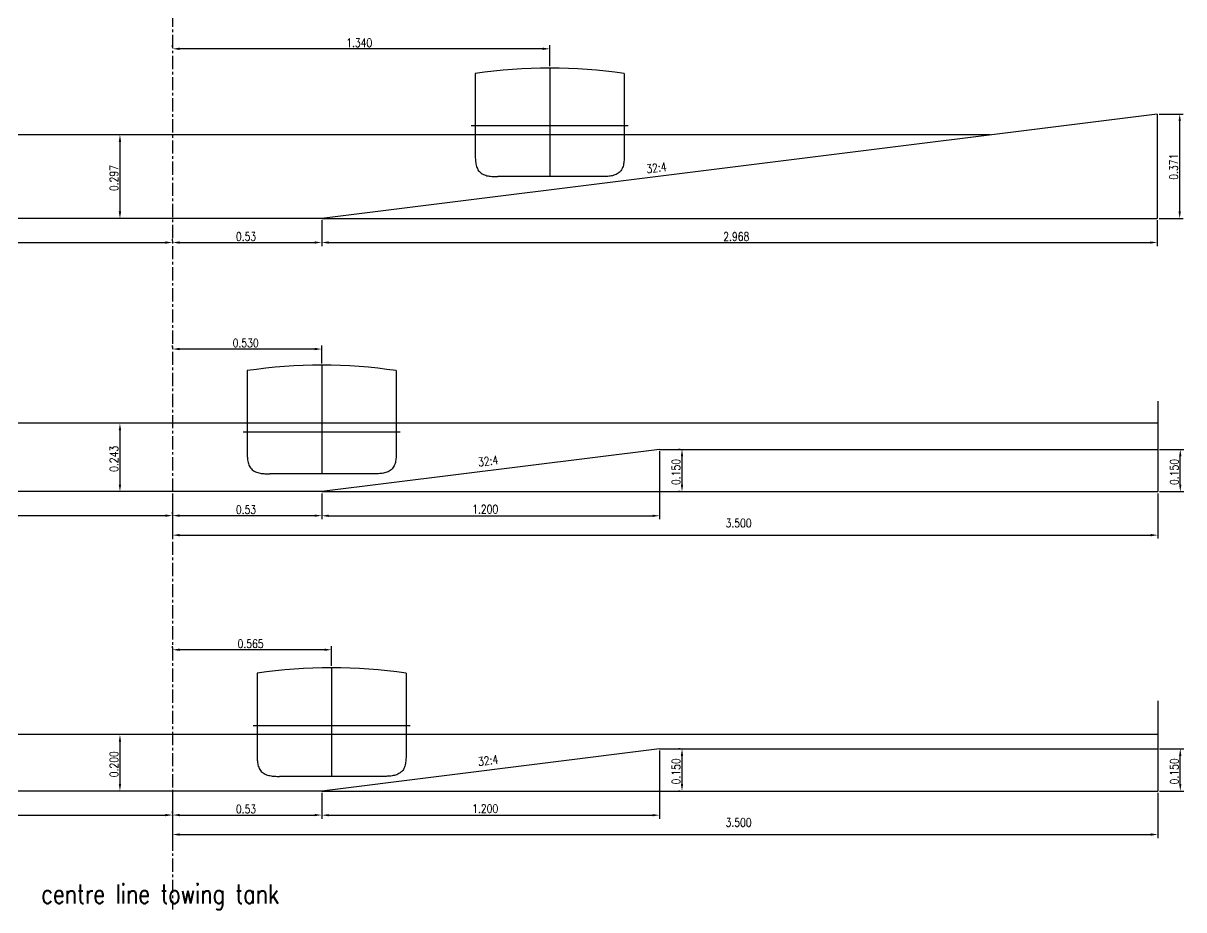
# Model space of a CAD drawing. Extents: x -4825 to 2405, y -6885 to 4012.
# Drawn here: x -1856 to 2267, y -6885 to -3737 of the extents above; entities that cross this region are included whole.
import ezdxf

# ---------------------------------------------------------------- set-up
doc = ezdxf.new("R2010")
doc.units = 0
doc.header["$LTSCALE"] = 37.5
doc.header["$PDMODE"] = 1
doc.linetypes.add('CENTER', pattern=[2, 1.25, -0.25, 0.25, -0.25])
doc.layers.get('DEFPOINTS').update_dxf_attribs({"linetype": 'CONTINUOUS'})
for name, color, linetype in [('25AS', 6, 'CENTER'), ('35VL', 8, 'CONTINUOUS'), ('50VL', 9, 'CONTINUOUS'), ('BASE', 7, 'CONTINUOUS'), ('FREE_SURFACE', 5, 'CONTINUOUS'), ('MAAT', 6, 'CONTINUOUS'), ('SLEEPTANK', 1, 'CONTINUOUS'), ('STATIONS', 7, 'CONTINUOUS'), ('TEXT35', 8, 'CONTINUOUS')]:
    doc.layers.add(name, color=color, linetype=linetype)
doc.styles.add('ROMANS', font='romans', dxfattribs={"width": 0.8})
doc.dimstyles.get("Standard").update_dxf_attribs({"dimtxt": 3, "dimasz": 2.5, "dimexe": 1.25, "dimexo": 0.625, "dimtad": 1, "dimcen": 2.5, "dimclrd": 6, "dimclre": 6, "dimclrt": 8, "dimazin": 3, "dimtfac": 0.833333, "dimtmove": 0, "dimatfit": 3})

# ---------------------------------------------------------------- blocks, each defined once
blk = doc.blocks.new('*U98')
at = {"layer": 'MAAT', "color": 8, "style": 'ROMANS', "width": 0.8}
blk.add_text('3.500', height=30, dxfattribs=at).set_placement((639.4, -5526.5))
blk = doc.blocks.new('*D25')
at = {"layer": 'DEFPOINTS', "color": 0}
for p in [(-1325.1, -5400.5), (2174.9, -5399.9), (2174.9, -5554.3)]:
    blk.add_point(p, dxfattribs=at)
at = {"layer": 'MAAT', "color": 6}
for p, q in [((-1325.1, -5406.7), (-1325.1, -5566.8)), ((2174.9, -5406.1), (2174.9, -5566.8)), ((-1300.1, -5554.3), (2149.9, -5554.3))]:
    blk.add_line(p, q, dxfattribs=at)
for points in [[(-1300.1, -5550.1), (-1300.1, -5558.5), (-1325.1, -5554.3)], [(2149.9, -5550.1), (2149.9, -5558.5), (2174.9, -5554.3)]]:
    blk.add_solid(points, dxfattribs=at)
at = {"layer": 'MAAT'}
blk.add_blockref('*U98', (0, 0), dxfattribs=at)
blk = doc.blocks.new('*U97')
at = {"layer": 'MAAT', "color": 8, "style": 'ROMANS', "width": 0.8}
blk.add_text('1.200', height=30, dxfattribs=at).set_placement((-260.7, -5477.3))
blk = doc.blocks.new('*D26')
at = {"layer": 'DEFPOINTS', "color": 0}
for p in [(404.9, -5249.9), (-795.1, -5399.9), (404.9, -5485.6)]:
    blk.add_point(p, dxfattribs=at)
at = {"layer": 'MAAT', "color": 6}
for p, q in [((404.9, -5256.1), (404.9, -5498.1)), ((-795.1, -5406.1), (-795.1, -5498.1)), ((-770.1, -5485.6), (379.9, -5485.6))]:
    blk.add_line(p, q, dxfattribs=at)
for points in [[(-770.1, -5481.5), (-770.1, -5489.8), (-795.1, -5485.6)], [(379.9, -5481.5), (379.9, -5489.8), (404.9, -5485.6)]]:
    blk.add_solid(points, dxfattribs=at)
at = {"layer": 'MAAT'}
blk.add_blockref('*U97', (0, 0), dxfattribs=at)
blk = doc.blocks.new('*U84')
at = {"layer": 'MAAT', "color": 8, "style": 'ROMANS', "width": 0.8}
blk.add_text('0.150', height=30, rotation=90, dxfattribs=at).set_placement((2248.4, -5376.3))
blk = doc.blocks.new('*D27')
at = {"layer": 'DEFPOINTS', "color": 0}
for p in [(2174.9, -5249.9), (2254.7, -5249.9), (2174.9, -5399.9)]:
    blk.add_point(p, dxfattribs=at)
at = {"layer": 'MAAT', "color": 6}
for p, q in [((2181.1, -5249.9), (2267.2, -5249.9)), ((2254.7, -5374.9), (2254.7, -5274.9)), ((2181.1, -5399.9), (2267.2, -5399.9))]:
    blk.add_line(p, q, dxfattribs=at)
for points in [[(2250.5, -5274.9), (2258.8, -5274.9), (2254.7, -5249.9)], [(2250.5, -5374.9), (2258.8, -5374.9), (2254.7, -5399.9)]]:
    blk.add_solid(points, dxfattribs=at)
at = {"layer": 'MAAT'}
blk.add_blockref('*U84', (0, 0), dxfattribs=at)
blk = doc.blocks.new('*U100')
at = {"layer": 'MAAT', "color": 8, "style": 'ROMANS', "width": 0.8}
blk.add_text('0.150', height=30, rotation=90, dxfattribs=at).set_placement((478.4, -5376.3))
blk = doc.blocks.new('*D28')
at = {"layer": 'DEFPOINTS', "color": 0}
for p in [(484.7, -5249.9), (484.7, -5249.9), (484.7, -5399.9)]:
    blk.add_point(p, dxfattribs=at)
at = {"layer": 'MAAT', "color": 6}
for p, q in [((478.4, -5249.9), (472.2, -5249.9)), ((484.7, -5374.9), (484.7, -5274.9)), ((478.4, -5399.9), (472.2, -5399.9))]:
    blk.add_line(p, q, dxfattribs=at)
for points in [[(480.5, -5274.9), (488.8, -5274.9), (484.7, -5249.9)], [(480.5, -5374.9), (488.8, -5374.9), (484.7, -5399.9)]]:
    blk.add_solid(points, dxfattribs=at)
at = {"layer": 'MAAT'}
blk.add_blockref('*U100', (0, 0), dxfattribs=at)
blk = doc.blocks.new('*U128')
at = {"layer": 'MAAT', "color": 8, "style": 'ROMANS', "width": 0.8}
blk.add_text('0.53', height=30, dxfattribs=at).set_placement((-1100.1, -5478.9))
blk = doc.blocks.new('*D31')
at = {"layer": 'DEFPOINTS', "color": 0}
for p in [(-795.1, -5399.9), (-1325.1, -5485.1), (-795.1, -5485.1)]:
    blk.add_point(p, dxfattribs=at)
at = {"layer": 'MAAT', "color": 6}
for p, q in [((-795.1, -5406.1), (-795.1, -5497.6)), ((-1325.1, -5478.9), (-1325.1, -5472.6)), ((-1300.1, -5485.1), (-820.1, -5485.1))]:
    blk.add_line(p, q, dxfattribs=at)
for points in [[(-1300.1, -5481), (-1300.1, -5489.3), (-1325.1, -5485.1)], [(-820.1, -5481), (-820.1, -5489.3), (-795.1, -5485.1)]]:
    blk.add_solid(points, dxfattribs=at)
at = {"layer": 'MAAT'}
blk.add_blockref('*U128', (0, 0), dxfattribs=at)
blk = doc.blocks.new('*U99')
at = {"layer": 'MAAT', "color": 8, "style": 'ROMANS', "width": 0.8}
blk.add_text('3.50', height=30, dxfattribs=at).set_placement((-3115.1, -5478.9))
blk = doc.blocks.new('*D32')
at = {"layer": 'DEFPOINTS', "color": 0}
for p in [(-4825.1, -5399.9), (-1325.1, -5485.1), (-1325.1, -5485.1)]:
    blk.add_point(p, dxfattribs=at)
at = {"layer": 'MAAT', "color": 6}
for p, q in [((-4825.1, -5406.1), (-4825.1, -5497.6)), ((-1325.1, -5478.9), (-1325.1, -5472.6)), ((-4800.1, -5485.1), (-1350.1, -5485.1))]:
    blk.add_line(p, q, dxfattribs=at)
for points in [[(-4800.1, -5481), (-4800.1, -5489.3), (-4825.1, -5485.1)], [(-1350.1, -5481), (-1350.1, -5489.3), (-1325.1, -5485.1)]]:
    blk.add_solid(points, dxfattribs=at)
at = {"layer": 'MAAT'}
blk.add_blockref('*U99', (0, 0), dxfattribs=at)
blk = doc.blocks.new('*U95')
at = {"layer": 'MAAT', "color": 8, "style": 'ROMANS', "width": 0.8}
blk.add_text('2.968', height=30, dxfattribs=at).set_placement((631.2, -4509.1))
blk = doc.blocks.new('*D33')
at = {"layer": 'DEFPOINTS', "color": 0}
for p in [(-795.1, -4430.1), (2172.9, -4430.1), (2172.9, -4515.3)]:
    blk.add_point(p, dxfattribs=at)
at = {"layer": 'MAAT', "color": 6}
for p, q in [((-795.1, -4436.3), (-795.1, -4527.8)), ((2172.9, -4436.3), (2172.9, -4527.8)), ((-770.1, -4515.3), (2147.9, -4515.3))]:
    blk.add_line(p, q, dxfattribs=at)
for points in [[(-770.1, -4511.2), (-770.1, -4519.5), (-795.1, -4515.3)], [(2147.9, -4511.2), (2147.9, -4519.5), (2172.9, -4515.3)]]:
    blk.add_solid(points, dxfattribs=at)
at = {"layer": 'MAAT'}
blk.add_blockref('*U95', (0, 0), dxfattribs=at)
blk = doc.blocks.new('*U83')
at = {"layer": 'MAAT', "color": 8, "style": 'ROMANS', "width": 0.8}
blk.add_text('0.371', height=30, rotation=90, dxfattribs=at).set_placement((2246.4, -4292.6))
blk = doc.blocks.new('*D34')
at = {"layer": 'DEFPOINTS', "color": 0}
for p in [(2172.9, -4059.1), (2252.7, -4059.1), (2172.9, -4430.1)]:
    blk.add_point(p, dxfattribs=at)
at = {"layer": 'MAAT', "color": 6}
for p, q in [((2179.1, -4059.1), (2265.2, -4059.1)), ((2252.7, -4405.1), (2252.7, -4084.1)), ((2179.1, -4430.1), (2265.2, -4430.1))]:
    blk.add_line(p, q, dxfattribs=at)
for points in [[(2248.5, -4084.1), (2256.8, -4084.1), (2252.7, -4059.1)], [(2248.5, -4405.1), (2256.8, -4405.1), (2252.7, -4430.1)]]:
    blk.add_solid(points, dxfattribs=at)
at = {"layer": 'MAAT'}
blk.add_blockref('*U83', (0, 0), dxfattribs=at)
blk = doc.blocks.new('*U127')
at = {"layer": 'MAAT', "color": 8, "style": 'ROMANS', "width": 0.8}
blk.add_text('3.500', height=30, dxfattribs=at).set_placement((639.4, -6589.6))
blk = doc.blocks.new('*D35')
at = {"layer": 'DEFPOINTS', "color": 0}
for p in [(2174.9, -6463), (-1325.1, -6548.2), (2174.9, -6617.4)]:
    blk.add_point(p, dxfattribs=at)
at = {"layer": 'MAAT', "color": 6}
for p, q in [((2174.9, -6469.2), (2174.9, -6629.9)), ((-1325.1, -6554.5), (-1325.1, -6629.9)), ((-1300.1, -6617.4), (2149.9, -6617.4))]:
    blk.add_line(p, q, dxfattribs=at)
for points in [[(-1300.1, -6613.2), (-1300.1, -6621.6), (-1325.1, -6617.4)], [(2149.9, -6613.2), (2149.9, -6621.6), (2174.9, -6617.4)]]:
    blk.add_solid(points, dxfattribs=at)
at = {"layer": 'MAAT'}
blk.add_blockref('*U127', (0, 0), dxfattribs=at)
blk = doc.blocks.new('*U103')
at = {"layer": 'MAAT', "color": 8, "style": 'ROMANS', "width": 0.8}
blk.add_text('1.200', height=30, dxfattribs=at).set_placement((-260.7, -6540.4))
blk = doc.blocks.new('*D36')
at = {"layer": 'DEFPOINTS', "color": 0}
for p in [(404.9, -6313), (-795.1, -6463), (404.9, -6548.7)]:
    blk.add_point(p, dxfattribs=at)
at = {"layer": 'MAAT', "color": 6}
for p, q in [((404.9, -6319.2), (404.9, -6561.2)), ((-795.1, -6469.2), (-795.1, -6561.2)), ((-770.1, -6548.7), (379.9, -6548.7))]:
    blk.add_line(p, q, dxfattribs=at)
for points in [[(-770.1, -6544.6), (-770.1, -6552.9), (-795.1, -6548.7)], [(379.9, -6544.6), (379.9, -6552.9), (404.9, -6548.7)]]:
    blk.add_solid(points, dxfattribs=at)
at = {"layer": 'MAAT'}
blk.add_blockref('*U103', (0, 0), dxfattribs=at)
blk = doc.blocks.new('*U82')
at = {"layer": 'MAAT', "color": 8, "style": 'ROMANS', "width": 0.8}
blk.add_text('0.150', height=30, rotation=90, dxfattribs=at).set_placement((2248.4, -6439.4))
blk = doc.blocks.new('*D37')
at = {"layer": 'DEFPOINTS', "color": 0}
for p in [(2174.9, -6313), (2254.7, -6313), (2174.9, -6463)]:
    blk.add_point(p, dxfattribs=at)
at = {"layer": 'MAAT', "color": 6}
for p, q in [((2181.1, -6313), (2267.2, -6313)), ((2254.7, -6438), (2254.7, -6338)), ((2181.1, -6463), (2267.2, -6463))]:
    blk.add_line(p, q, dxfattribs=at)
for points in [[(2250.5, -6338), (2258.8, -6338), (2254.7, -6313)], [(2250.5, -6438), (2258.8, -6438), (2254.7, -6463)]]:
    blk.add_solid(points, dxfattribs=at)
at = {"layer": 'MAAT'}
blk.add_blockref('*U82', (0, 0), dxfattribs=at)
blk = doc.blocks.new('*U101')
at = {"layer": 'MAAT', "color": 8, "style": 'ROMANS', "width": 0.8}
blk.add_text('0.150', height=30, rotation=90, dxfattribs=at).set_placement((478.4, -6439.4))
blk = doc.blocks.new('*D38')
at = {"layer": 'DEFPOINTS', "color": 0}
for p in [(484.7, -6313), (484.7, -6313), (484.7, -6463)]:
    blk.add_point(p, dxfattribs=at)
at = {"layer": 'MAAT', "color": 6}
for p, q in [((478.4, -6313), (472.2, -6313)), ((484.7, -6438), (484.7, -6338)), ((478.4, -6463), (472.2, -6463))]:
    blk.add_line(p, q, dxfattribs=at)
for points in [[(480.5, -6338), (488.8, -6338), (484.7, -6313)], [(480.5, -6438), (488.8, -6438), (484.7, -6463)]]:
    blk.add_solid(points, dxfattribs=at)
at = {"layer": 'MAAT'}
blk.add_blockref('*U101', (0, 0), dxfattribs=at)
blk = doc.blocks.new('*U129')
at = {"layer": 'MAAT', "color": 8, "style": 'ROMANS', "width": 0.8}
blk.add_text('0.53', height=30, dxfattribs=at).set_placement((-1100.1, -4509.1))
blk = doc.blocks.new('*D39')
at = {"layer": 'DEFPOINTS', "color": 0}
for p in [(-795.1, -4430.1), (-1325.1, -4515.3), (-795.1, -4515.3)]:
    blk.add_point(p, dxfattribs=at)
at = {"layer": 'MAAT', "color": 6}
for p, q in [((-795.1, -4436.3), (-795.1, -4527.8)), ((-1325.1, -4509.1), (-1325.1, -4502.8)), ((-1300.1, -4515.3), (-820.1, -4515.3))]:
    blk.add_line(p, q, dxfattribs=at)
for points in [[(-1300.1, -4511.2), (-1300.1, -4519.5), (-1325.1, -4515.3)], [(-820.1, -4511.2), (-820.1, -4519.5), (-795.1, -4515.3)]]:
    blk.add_solid(points, dxfattribs=at)
at = {"layer": 'MAAT'}
blk.add_blockref('*U129', (0, 0), dxfattribs=at)
blk = doc.blocks.new('*U96')
at = {"layer": 'MAAT', "color": 8, "style": 'ROMANS', "width": 0.8}
blk.add_text('3.50', height=30, dxfattribs=at).set_placement((-3115.1, -4509.1))
blk = doc.blocks.new('*D40')
at = {"layer": 'DEFPOINTS', "color": 0}
for p in [(-4825.1, -4430.1), (-1325.1, -4515.3), (-1325.1, -4515.3)]:
    blk.add_point(p, dxfattribs=at)
at = {"layer": 'MAAT', "color": 6}
for p, q in [((-4825.1, -4436.3), (-4825.1, -4527.8)), ((-4800.1, -4515.3), (-1350.1, -4515.3)), ((-1325.1, -4509.1), (-1325.1, -4502.8))]:
    blk.add_line(p, q, dxfattribs=at)
for points in [[(-4800.1, -4511.2), (-4800.1, -4519.5), (-4825.1, -4515.3)], [(-1350.1, -4511.2), (-1350.1, -4519.5), (-1325.1, -4515.3)]]:
    blk.add_solid(points, dxfattribs=at)
at = {"layer": 'MAAT'}
blk.add_blockref('*U96', (0, 0), dxfattribs=at)
blk = doc.blocks.new('*U102')
at = {"layer": 'MAAT', "color": 8, "style": 'ROMANS', "width": 0.8}
blk.add_text('0.53', height=30, dxfattribs=at).set_placement((-1100.1, -6542))
blk = doc.blocks.new('*D41')
at = {"layer": 'DEFPOINTS', "color": 0}
for p in [(-1325.1, -6463), (-795.1, -6463), (-795.1, -6548.2)]:
    blk.add_point(p, dxfattribs=at)
at = {"layer": 'MAAT', "color": 6}
for p, q in [((-1325.1, -6469.2), (-1325.1, -6560.7)), ((-795.1, -6469.2), (-795.1, -6560.7)), ((-1300.1, -6548.2), (-820.1, -6548.2))]:
    blk.add_line(p, q, dxfattribs=at)
for points in [[(-1300.1, -6544.1), (-1300.1, -6552.4), (-1325.1, -6548.2)], [(-820.1, -6544.1), (-820.1, -6552.4), (-795.1, -6548.2)]]:
    blk.add_solid(points, dxfattribs=at)
at = {"layer": 'MAAT'}
blk.add_blockref('*U102', (0, 0), dxfattribs=at)
blk = doc.blocks.new('*U104')
at = {"layer": 'MAAT', "color": 8, "style": 'ROMANS', "width": 0.8}
blk.add_text('3.50', height=30, dxfattribs=at).set_placement((-3115.1, -6542))
blk = doc.blocks.new('*D42')
at = {"layer": 'DEFPOINTS', "color": 0}
for p in [(-4825.1, -6463), (-1325.1, -6548.2), (-1325.1, -6548.2)]:
    blk.add_point(p, dxfattribs=at)
at = {"layer": 'MAAT', "color": 6}
for p, q in [((-4825.1, -6469.2), (-4825.1, -6560.7)), ((-4800.1, -6548.2), (-1350.1, -6548.2)), ((-1325.1, -6542), (-1325.1, -6535.7))]:
    blk.add_line(p, q, dxfattribs=at)
for points in [[(-4800.1, -6544.1), (-4800.1, -6552.4), (-4825.1, -6548.2)], [(-1350.1, -6544.1), (-1350.1, -6552.4), (-1325.1, -6548.2)]]:
    blk.add_solid(points, dxfattribs=at)
at = {"layer": 'MAAT'}
blk.add_blockref('*U104', (0, 0), dxfattribs=at)
blk = doc.blocks.new('*U130')
at = {"layer": 'MAAT', "color": 8, "style": 'ROMANS', "width": 0.8}
blk.add_text('1.340', height=30, dxfattribs=at).set_placement((-708.3, -3821.3))
blk = doc.blocks.new('*D54')
at = {"layer": 'DEFPOINTS', "color": 0}
for p in [(-1325.1, -3827.6), (-1325.1, -3827.6), (14.9, -3895.7)]:
    blk.add_point(p, dxfattribs=at)
at = {"layer": 'MAAT', "color": 6}
for p, q in [((-1325.1, -3821.3), (-1325.1, -3815.1)), ((-10.1, -3827.6), (-1300.1, -3827.6)), ((14.9, -3889.5), (14.9, -3815.1))]:
    blk.add_line(p, q, dxfattribs=at)
for points in [[(-1300.1, -3823.4), (-1300.1, -3831.7), (-1325.1, -3827.6)], [(-10.1, -3823.4), (-10.1, -3831.7), (14.9, -3827.6)]]:
    blk.add_solid(points, dxfattribs=at)
at = {"layer": 'MAAT'}
blk.add_blockref('*U130', (0, 0), dxfattribs=at)
blk = doc.blocks.new('*U131')
at = {"layer": 'MAAT', "color": 8, "style": 'ROMANS', "width": 0.8}
blk.add_text('0.530', height=30, dxfattribs=at).set_placement((-1111.6, -4887.3))
blk = doc.blocks.new('*D55')
at = {"layer": 'DEFPOINTS', "color": 0}
for p in [(-1325.1, -4893.6), (-1325.1, -4893.6), (-795.1, -4951.1)]:
    blk.add_point(p, dxfattribs=at)
at = {"layer": 'MAAT', "color": 6}
for p, q in [((-1325.1, -4887.3), (-1325.1, -4881.1)), ((-820.1, -4893.6), (-1300.1, -4893.6)), ((-795.1, -4944.8), (-795.1, -4881.1))]:
    blk.add_line(p, q, dxfattribs=at)
for points in [[(-1300.1, -4889.4), (-1300.1, -4897.7), (-1325.1, -4893.6)], [(-820.1, -4889.4), (-820.1, -4897.7), (-795.1, -4893.6)]]:
    blk.add_solid(points, dxfattribs=at)
at = {"layer": 'MAAT'}
blk.add_blockref('*U131', (0, 0), dxfattribs=at)
blk = doc.blocks.new('*U132')
at = {"layer": 'MAAT', "color": 8, "style": 'ROMANS', "width": 0.8}
blk.add_text('0.565', height=30, dxfattribs=at).set_placement((-1094.1, -5955))
blk = doc.blocks.new('*D56')
at = {"layer": 'DEFPOINTS', "color": 0}
for p in [(-1325.1, -5961.3), (-1325.1, -5961.3), (-760.1, -6025.2)]:
    blk.add_point(p, dxfattribs=at)
at = {"layer": 'MAAT', "color": 6}
for p, q in [((-1325.1, -5955), (-1325.1, -5948.8)), ((-785.1, -5961.3), (-1300.1, -5961.3)), ((-760.1, -6018.9), (-760.1, -5948.8))]:
    blk.add_line(p, q, dxfattribs=at)
for points in [[(-1300.1, -5957.1), (-1300.1, -5965.4), (-1325.1, -5961.3)], [(-785.1, -5957.1), (-785.1, -5965.4), (-760.1, -5961.3)]]:
    blk.add_solid(points, dxfattribs=at)
at = {"layer": 'MAAT'}
blk.add_blockref('*U132', (0, 0), dxfattribs=at)
blk = doc.blocks.new('*U105')
at = {"layer": 'MAAT', "color": 8, "style": 'ROMANS', "width": 0.8}
blk.add_text('0.297', height=30, rotation=90, dxfattribs=at).set_placement((-1518.2, -4333))
blk = doc.blocks.new('*D71')
at = {"layer": 'DEFPOINTS', "color": 0}
for p in [(-1511.9, -4133), (-1511.9, -4430.1), (-1511.9, -4430.1)]:
    blk.add_point(p, dxfattribs=at)
at = {"layer": 'MAAT', "color": 6}
for p, q in [((-1518.2, -4133), (-1524.4, -4133)), ((-1511.9, -4158), (-1511.9, -4405.1)), ((-1518.2, -4430.1), (-1524.4, -4430.1))]:
    blk.add_line(p, q, dxfattribs=at)
for points in [[(-1516.1, -4158), (-1507.7, -4158), (-1511.9, -4133)], [(-1516.1, -4405.1), (-1507.7, -4405.1), (-1511.9, -4430.1)]]:
    blk.add_solid(points, dxfattribs=at)
at = {"layer": 'MAAT'}
blk.add_blockref('*U105', (0, 0), dxfattribs=at)
blk = doc.blocks.new('*U106')
at = {"layer": 'MAAT', "color": 8, "style": 'ROMANS', "width": 0.8}
blk.add_text('0.243', height=30, rotation=90, dxfattribs=at).set_placement((-1518.2, -5329.8))
blk = doc.blocks.new('*D72')
at = {"layer": 'DEFPOINTS', "color": 0}
for p in [(-1511.9, -5156.9), (-1511.9, -5399.9), (-1511.9, -5399.9)]:
    blk.add_point(p, dxfattribs=at)
at = {"layer": 'MAAT', "color": 6}
for p, q in [((-1518.2, -5156.9), (-1524.4, -5156.9)), ((-1511.9, -5181.9), (-1511.9, -5374.9)), ((-1518.2, -5399.9), (-1524.4, -5399.9))]:
    blk.add_line(p, q, dxfattribs=at)
for points in [[(-1516.1, -5181.9), (-1507.7, -5181.9), (-1511.9, -5156.9)], [(-1516.1, -5374.9), (-1507.7, -5374.9), (-1511.9, -5399.9)]]:
    blk.add_solid(points, dxfattribs=at)
at = {"layer": 'MAAT'}
blk.add_blockref('*U106', (0, 0), dxfattribs=at)
blk = doc.blocks.new('*U107')
at = {"layer": 'MAAT', "color": 8, "style": 'ROMANS', "width": 0.8}
blk.add_text('0.200', height=30, rotation=90, dxfattribs=at).set_placement((-1518.2, -6414.1))
blk = doc.blocks.new('*D73')
at = {"layer": 'DEFPOINTS', "color": 0}
for p in [(-1511.9, -6262.5), (-1511.9, -6463), (-1511.9, -6463)]:
    blk.add_point(p, dxfattribs=at)
at = {"layer": 'MAAT', "color": 6}
for p, q in [((-1518.2, -6262.5), (-1524.4, -6262.5)), ((-1511.9, -6287.5), (-1511.9, -6438)), ((-1518.2, -6463), (-1524.4, -6463))]:
    blk.add_line(p, q, dxfattribs=at)
for points in [[(-1516.1, -6287.5), (-1507.7, -6287.5), (-1511.9, -6262.5)], [(-1516.1, -6438), (-1507.7, -6438), (-1511.9, -6463)]]:
    blk.add_solid(points, dxfattribs=at)
at = {"layer": 'MAAT'}
blk.add_blockref('*U107', (0, 0), dxfattribs=at)
blk = doc.blocks.new('*U134')
at = {"layer": 'SLEEPTANK', "style": 'ROMANS', "width": 0.8}
blk.add_text('centre line towing tank', height=67.5, dxfattribs=at).set_placement((-1791.5, -6862))

msp = doc.modelspace()

# ---------------------------------------------------------------- linework, layer by layer
at = {"layer": '25AS'}
msp.add_line((-1325.1253, 3947.0604), (-1325.1253, -6883.9027), dxfattribs=at)
at = {"layer": '35VL'}
for p, q in [((-1325.1253, -4430.0614), (-4825.1253, -4430.0614)), ((-795.1253, -4430.0614), (-1325.1253, -4430.0614)), ((-1325.1253, -5399.8668), (-4825.1253, -5399.8668)), ((-795.1253, -5399.8668), (-1325.1253, -5399.8668)), ((-1325.1253, -6462.9641), (-4825.1253, -6462.9641)), ((-795.1253, -6462.9641), (-1325.1253, -6462.9641))]:
    msp.add_line(p, q, dxfattribs=at)
at = {"layer": '50VL'}
for p, q in [((2172.8747, -4059.0614), (-795.1253, -4430.0614)), ((2172.8747, -4059.0614), (2172.8747, -4430.0614)), ((-795.1253, -4430.0614), (2172.8747, -4430.0614)), ((2174.8747, -5079.1607), (2174.8747, -5399.8668)), ((404.8747, -5249.8668), (-795.1253, -5399.8668)), ((404.8747, -5249.8668), (2174.8747, -5249.8668)), ((-795.1253, -5399.8668), (2174.8747, -5399.8668)), ((2174.8747, -6142.2579), (2174.8747, -6462.9641)), ((404.8747, -6312.9641), (-795.1253, -6462.9641)), ((404.8747, -6312.9641), (2174.8747, -6312.9641)), ((-795.1253, -6462.9641), (2174.8747, -6462.9641))]:
    msp.add_line(p, q, dxfattribs=at)
at = {"layer": 'BASE', "color": 211}
for p, q in [((293.4867, -4101.5314), (-263.7373, -4101.5314)), ((293.4867, -4133.0314), (-263.7373, -4133.0314)), ((-516.5133, -5156.8668), (-1073.7373, -5156.8668)), ((-516.5133, -5188.3668), (-1073.7373, -5188.3668)), ((-481.5133, -6230.9691), (-1038.7373, -6230.9691)), ((-481.5133, -6262.4691), (-1038.7373, -6262.4691))]:
    msp.add_line(p, q, dxfattribs=at)
at = {"layer": 'FREE_SURFACE'}
for p, q in [((1581.1147, -4133.0314), (-4825.1253, -4133.0314)), ((2174.8747, -5156.8668), (-4825.1253, -5156.8668)), ((2174.8747, -6262.4691), (-4825.1253, -6262.4691))]:
    msp.add_line(p, q, dxfattribs=at)
at = {"layer": 'STATIONS'}
for p, q in [((14.8747, -3895.727), (14.8747, -4281.5314)), ((199.6527, -4281.5124), (-169.9033, -4281.5124)), ((-795.1253, -4951.0624), (-795.1253, -5336.8668)), ((-610.3473, -5336.8478), (-979.9033, -5336.8478)), ((-760.1253, -6025.1647), (-760.1253, -6410.9691)), ((-575.3473, -6410.9501), (-944.9033, -6410.9501))]:
    msp.add_line(p, q, dxfattribs=at)
at = {"layer": 'STATIONS', "color": 135}
for points in [[(-249.8033, -3914.8124), (-249.8033, -3917.4124), (-249.8033, -3920.5124), (-249.8033, -3924.0124), (-249.8033, -3927.8124), (-249.8033, -3932.0124), (-249.8033, -3936.3124), (-249.8033, -3940.6124), (-249.8033, -3945.0124), (-249.8033, -3949.3124), (-249.8033, -3953.7124), (-249.8033, -3958.0124), (-249.8033, -3962.4124), (-249.8033, -3966.8124), (-249.8033, -3971.1124), (-249.8033, -3975.5124), (-249.8033, -3979.8124), (-249.8033, -3984.1124), (-249.8033, -3988.5124), (-249.8033, -3992.9124), (-249.8033, -3997.2124), (-249.8033, -4001.6124), (-249.8033, -4005.9124), (-249.8033, -4010.3124), (-249.8033, -4014.6124), (-249.8033, -4019.0124), (-249.8033, -4023.3124), (-249.8033, -4027.7124), (-249.8033, -4032.0124), (-249.8033, -4036.4124), (-249.8033, -4040.7124), (-249.8033, -4045.1124), (-249.8033, -4049.4124), (-249.8033, -4053.8124), (-249.8033, -4058.1124), (-249.8033, -4062.5124), (-249.8033, -4066.8124), (-249.8033, -4071.2124), (-249.8033, -4075.5124), (-249.8033, -4079.9124), (-249.8033, -4084.2124), (-249.8033, -4088.6124), (-249.8033, -4093.0124), (-249.8033, -4097.3124), (-249.8033, -4101.7124), (-249.8033, -4106.0124), (-249.8033, -4110.4124), (-249.8033, -4114.7124), (-249.8033, -4119.0124), (-249.8033, -4123.4124), (-249.8033, -4127.8124), (-249.8033, -4132.1124), (-249.8033, -4136.5124), (-249.8033, -4140.8124), (-249.8033, -4145.2124), (-249.8033, -4149.5124), (-249.8033, -4153.9124), (-249.8033, -4158.2124), (-249.8033, -4162.6124), (-249.8033, -4166.9124), (-249.8033, -4171.3124), (-249.8033, -4175.6124), (-249.8033, -4180.0124), (-249.8033, -4184.3124), (-249.8033, -4188.7124), (-249.8033, -4193.0124), (-249.8033, -4197.4124), (-249.8033, -4201.7124), (-249.8033, -4206.1124), (-249.7033, -4210.4124), (-249.6033, -4214.8124), (-249.4033, -4219.2124), (-249.2033, -4223.5124), (-248.8033, -4227.8124), (-248.2033, -4232.1124), (-247.5033, -4236.4124), (-246.6033, -4240.7124), (-245.5033, -4244.9124), (-244.0033, -4249.0124), (-242.3033, -4253.0124), (-240.2033, -4256.8124), (-237.7033, -4260.4124), (-234.9033, -4263.7124), (-231.7033, -4266.7124), (-228.3033, -4269.4124), (-224.6033, -4271.7124), (-220.8033, -4273.7124), (-216.8033, -4275.4124), (-212.6033, -4276.8124), (-208.4033, -4278.0124), (-204.2033, -4278.9124), (-199.9033, -4279.6124), (-195.6033, -4280.2124), (-191.3033, -4280.7124), (-187.0033, -4281.0124), (-182.8033, -4281.2124), (-178.9033, -4281.3124), (-175.5033, -4281.4124), (-172.4033, -4281.5124), (-169.9033, -4281.5124)], [(279.5527, -3914.8124), (279.5527, -3917.4124), (279.5527, -3920.5124), (279.5527, -3924.0124), (279.5527, -3927.8124), (279.5527, -3932.0124), (279.5527, -3936.3124), (279.5527, -3940.6124), (279.5527, -3945.0124), (279.5527, -3949.3124), (279.5527, -3953.7124), (279.5527, -3958.0124), (279.5527, -3962.4124), (279.5527, -3966.8124), (279.5527, -3971.1124), (279.5527, -3975.5124), (279.5527, -3979.8124), (279.5527, -3984.1124), (279.5527, -3988.5124), (279.5527, -3992.9124), (279.5527, -3997.2124), (279.5527, -4001.6124), (279.5527, -4005.9124), (279.5527, -4010.3124), (279.5527, -4014.6124), (279.5527, -4019.0124), (279.5527, -4023.3124), (279.5527, -4027.7124), (279.5527, -4032.0124), (279.5527, -4036.4124), (279.5527, -4040.7124), (279.5527, -4045.1124), (279.5527, -4049.4124), (279.5527, -4053.8124), (279.5527, -4058.1124), (279.5527, -4062.5124), (279.5527, -4066.8124), (279.5527, -4071.2124), (279.5527, -4075.5124), (279.5527, -4079.9124), (279.5527, -4084.2124), (279.5527, -4088.6124), (279.5527, -4093.0124), (279.5527, -4097.3124), (279.5527, -4101.7124), (279.5527, -4106.0124), (279.5527, -4110.4124), (279.5527, -4114.7124), (279.5527, -4119.0124), (279.5527, -4123.4124), (279.5527, -4127.8124), (279.5527, -4132.1124), (279.5527, -4136.5124), (279.5527, -4140.8124), (279.5527, -4145.2124), (279.5527, -4149.5124), (279.5527, -4153.9124), (279.5527, -4158.2124), (279.5527, -4162.6124), (279.5527, -4166.9124), (279.5527, -4171.3124), (279.5527, -4175.6124), (279.5527, -4180.0124), (279.5527, -4184.3124), (279.5527, -4188.7124), (279.5527, -4193.0124), (279.5527, -4197.4124), (279.5527, -4201.7124), (279.5527, -4206.1124), (279.4527, -4210.4124), (279.3527, -4214.8124), (279.1527, -4219.2124), (278.9527, -4223.5124), (278.5527, -4227.8124), (277.9527, -4232.1124), (277.2527, -4236.4124), (276.3527, -4240.7124), (275.2527, -4244.9124), (273.7527, -4249.0124), (272.0527, -4253.0124), (269.9527, -4256.8124), (267.4527, -4260.4124), (264.6527, -4263.7124), (261.4527, -4266.7124), (258.0527, -4269.4124), (254.3527, -4271.7124), (250.5527, -4273.7124), (246.5527, -4275.4124), (242.3527, -4276.8124), (238.1527, -4278.0124), (233.9527, -4278.9124), (229.6527, -4279.6124), (225.3527, -4280.2124), (221.0527, -4280.7124), (216.7527, -4281.0124), (212.5527, -4281.2124), (208.6527, -4281.3124), (205.2527, -4281.4124), (202.1527, -4281.5124), (199.6527, -4281.5124)], [(-1059.8033, -4970.1478), (-1059.8033, -4972.7478), (-1059.8033, -4975.8478), (-1059.8033, -4979.3478), (-1059.8033, -4983.1478), (-1059.8033, -4987.3478), (-1059.8033, -4991.6478), (-1059.8033, -4995.9478), (-1059.8033, -5000.3478), (-1059.8033, -5004.6478), (-1059.8033, -5009.0478), (-1059.8033, -5013.3478), (-1059.8033, -5017.7478), (-1059.8033, -5022.1478), (-1059.8033, -5026.4478), (-1059.8033, -5030.8478), (-1059.8033, -5035.1478), (-1059.8033, -5039.4478), (-1059.8033, -5043.8478), (-1059.8033, -5048.2478), (-1059.8033, -5052.5478), (-1059.8033, -5056.9478), (-1059.8033, -5061.2478), (-1059.8033, -5065.6478), (-1059.8033, -5069.9478), (-1059.8033, -5074.3478), (-1059.8033, -5078.6478), (-1059.8033, -5083.0478), (-1059.8033, -5087.3478), (-1059.8033, -5091.7478), (-1059.8033, -5096.0478), (-1059.8033, -5100.4478), (-1059.8033, -5104.7478), (-1059.8033, -5109.1478), (-1059.8033, -5113.4478), (-1059.8033, -5117.8478), (-1059.8033, -5122.1478), (-1059.8033, -5126.5478), (-1059.8033, -5130.8478), (-1059.8033, -5135.2478), (-1059.8033, -5139.5478), (-1059.8033, -5143.9478), (-1059.8033, -5148.3478), (-1059.8033, -5152.6478), (-1059.8033, -5157.0478), (-1059.8033, -5161.3478), (-1059.8033, -5165.7478), (-1059.8033, -5170.0478), (-1059.8033, -5174.3478), (-1059.8033, -5178.7478), (-1059.8033, -5183.1478), (-1059.8033, -5187.4478), (-1059.8033, -5191.8478), (-1059.8033, -5196.1478), (-1059.8033, -5200.5478), (-1059.8033, -5204.8478), (-1059.8033, -5209.2478), (-1059.8033, -5213.5478), (-1059.8033, -5217.9478), (-1059.8033, -5222.2478), (-1059.8033, -5226.6478), (-1059.8033, -5230.9478), (-1059.8033, -5235.3478), (-1059.8033, -5239.6478), (-1059.8033, -5244.0478), (-1059.8033, -5248.3478), (-1059.8033, -5252.7478), (-1059.8033, -5257.0478), (-1059.8033, -5261.4478), (-1059.7033, -5265.7478), (-1059.6033, -5270.1478), (-1059.4033, -5274.5478), (-1059.2033, -5278.8478), (-1058.8033, -5283.1478), (-1058.2033, -5287.4478), (-1057.5033, -5291.7478), (-1056.6033, -5296.0478), (-1055.5033, -5300.2478), (-1054.0033, -5304.3478), (-1052.3033, -5308.3478), (-1050.2033, -5312.1478), (-1047.7033, -5315.7478), (-1044.9033, -5319.0478), (-1041.7033, -5322.0478), (-1038.3033, -5324.7478), (-1034.6033, -5327.0478), (-1030.8033, -5329.0478), (-1026.8033, -5330.7478), (-1022.6033, -5332.1478), (-1018.4033, -5333.3478), (-1014.2033, -5334.2478), (-1009.9033, -5334.9478), (-1005.6033, -5335.5478), (-1001.3033, -5336.0478), (-997.0033, -5336.3478), (-992.8033, -5336.5478), (-988.9033, -5336.6478), (-985.5033, -5336.7478), (-982.4033, -5336.8478), (-979.9033, -5336.8478)], [(-530.4473, -4970.1478), (-530.4473, -4972.7478), (-530.4473, -4975.8478), (-530.4473, -4979.3478), (-530.4473, -4983.1478), (-530.4473, -4987.3478), (-530.4473, -4991.6478), (-530.4473, -4995.9478), (-530.4473, -5000.3478), (-530.4473, -5004.6478), (-530.4473, -5009.0478), (-530.4473, -5013.3478), (-530.4473, -5017.7478), (-530.4473, -5022.1478), (-530.4473, -5026.4478), (-530.4473, -5030.8478), (-530.4473, -5035.1478), (-530.4473, -5039.4478), (-530.4473, -5043.8478), (-530.4473, -5048.2478), (-530.4473, -5052.5478), (-530.4473, -5056.9478), (-530.4473, -5061.2478), (-530.4473, -5065.6478), (-530.4473, -5069.9478), (-530.4473, -5074.3478), (-530.4473, -5078.6478), (-530.4473, -5083.0478), (-530.4473, -5087.3478), (-530.4473, -5091.7478), (-530.4473, -5096.0478), (-530.4473, -5100.4478), (-530.4473, -5104.7478), (-530.4473, -5109.1478), (-530.4473, -5113.4478), (-530.4473, -5117.8478), (-530.4473, -5122.1478), (-530.4473, -5126.5478), (-530.4473, -5130.8478), (-530.4473, -5135.2478), (-530.4473, -5139.5478), (-530.4473, -5143.9478), (-530.4473, -5148.3478), (-530.4473, -5152.6478), (-530.4473, -5157.0478), (-530.4473, -5161.3478), (-530.4473, -5165.7478), (-530.4473, -5170.0478), (-530.4473, -5174.3478), (-530.4473, -5178.7478), (-530.4473, -5183.1478), (-530.4473, -5187.4478), (-530.4473, -5191.8478), (-530.4473, -5196.1478), (-530.4473, -5200.5478), (-530.4473, -5204.8478), (-530.4473, -5209.2478), (-530.4473, -5213.5478), (-530.4473, -5217.9478), (-530.4473, -5222.2478), (-530.4473, -5226.6478), (-530.4473, -5230.9478), (-530.4473, -5235.3478), (-530.4473, -5239.6478), (-530.4473, -5244.0478), (-530.4473, -5248.3478), (-530.4473, -5252.7478), (-530.4473, -5257.0478), (-530.4473, -5261.4478), (-530.5473, -5265.7478), (-530.6473, -5270.1478), (-530.8473, -5274.5478), (-531.0473, -5278.8478), (-531.4473, -5283.1478), (-532.0473, -5287.4478), (-532.7473, -5291.7478), (-533.6473, -5296.0478), (-534.7473, -5300.2478), (-536.2473, -5304.3478), (-537.9473, -5308.3478), (-540.0473, -5312.1478), (-542.5473, -5315.7478), (-545.3473, -5319.0478), (-548.5473, -5322.0478), (-551.9473, -5324.7478), (-555.6473, -5327.0478), (-559.4473, -5329.0478), (-563.4473, -5330.7478), (-567.6473, -5332.1478), (-571.8473, -5333.3478), (-576.0473, -5334.2478), (-580.3473, -5334.9478), (-584.6473, -5335.5478), (-588.9473, -5336.0478), (-593.2473, -5336.3478), (-597.4473, -5336.5478), (-601.3473, -5336.6478), (-604.7473, -5336.7478), (-607.8473, -5336.8478), (-610.3473, -5336.8478)], [(-1024.8033, -6044.2501), (-1024.8033, -6046.8501), (-1024.8033, -6049.9501), (-1024.8033, -6053.4501), (-1024.8033, -6057.2501), (-1024.8033, -6061.4501), (-1024.8033, -6065.7501), (-1024.8033, -6070.0501), (-1024.8033, -6074.4501), (-1024.8033, -6078.7501), (-1024.8033, -6083.1501), (-1024.8033, -6087.4501), (-1024.8033, -6091.8501), (-1024.8033, -6096.2501), (-1024.8033, -6100.5501), (-1024.8033, -6104.9501), (-1024.8033, -6109.2501), (-1024.8033, -6113.5501), (-1024.8033, -6117.9501), (-1024.8033, -6122.3501), (-1024.8033, -6126.6501), (-1024.8033, -6131.0501), (-1024.8033, -6135.3501), (-1024.8033, -6139.7501), (-1024.8033, -6144.0501), (-1024.8033, -6148.4501), (-1024.8033, -6152.7501), (-1024.8033, -6157.1501), (-1024.8033, -6161.4501), (-1024.8033, -6165.8501), (-1024.8033, -6170.1501), (-1024.8033, -6174.5501), (-1024.8033, -6178.8501), (-1024.8033, -6183.2501), (-1024.8033, -6187.5501), (-1024.8033, -6191.9501), (-1024.8033, -6196.2501), (-1024.8033, -6200.6501), (-1024.8033, -6204.9501), (-1024.8033, -6209.3501), (-1024.8033, -6213.6501), (-1024.8033, -6218.0501), (-1024.8033, -6222.4501), (-1024.8033, -6226.7501), (-1024.8033, -6231.1501), (-1024.8033, -6235.4501), (-1024.8033, -6239.8501), (-1024.8033, -6244.1501), (-1024.8033, -6248.4501), (-1024.8033, -6252.8501), (-1024.8033, -6257.2501), (-1024.8033, -6261.5501), (-1024.8033, -6265.9501), (-1024.8033, -6270.2501), (-1024.8033, -6274.6501), (-1024.8033, -6278.9501), (-1024.8033, -6283.3501), (-1024.8033, -6287.6501), (-1024.8033, -6292.0501), (-1024.8033, -6296.3501), (-1024.8033, -6300.7501), (-1024.8033, -6305.0501), (-1024.8033, -6309.4501), (-1024.8033, -6313.7501), (-1024.8033, -6318.1501), (-1024.8033, -6322.4501), (-1024.8033, -6326.8501), (-1024.8033, -6331.1501), (-1024.8033, -6335.5501), (-1024.7033, -6339.8501), (-1024.6033, -6344.2501), (-1024.4033, -6348.6501), (-1024.2033, -6352.9501), (-1023.8033, -6357.2501), (-1023.2033, -6361.5501), (-1022.5033, -6365.8501), (-1021.6033, -6370.1501), (-1020.5033, -6374.3501), (-1019.0033, -6378.4501), (-1017.3033, -6382.4501), (-1015.2033, -6386.2501), (-1012.7033, -6389.8501), (-1009.9033, -6393.1501), (-1006.7033, -6396.1501), (-1003.3033, -6398.8501), (-999.6033, -6401.1501), (-995.8033, -6403.1501), (-991.8033, -6404.8501), (-987.6033, -6406.2501), (-983.4033, -6407.4501), (-979.2033, -6408.3501), (-974.9033, -6409.0501), (-970.6033, -6409.6501), (-966.3033, -6410.1501), (-962.0033, -6410.4501), (-957.8033, -6410.6501), (-953.9033, -6410.7501), (-950.5033, -6410.8501), (-947.4033, -6410.9501), (-944.9033, -6410.9501)], [(-495.4473, -6044.2501), (-495.4473, -6046.8501), (-495.4473, -6049.9501), (-495.4473, -6053.4501), (-495.4473, -6057.2501), (-495.4473, -6061.4501), (-495.4473, -6065.7501), (-495.4473, -6070.0501), (-495.4473, -6074.4501), (-495.4473, -6078.7501), (-495.4473, -6083.1501), (-495.4473, -6087.4501), (-495.4473, -6091.8501), (-495.4473, -6096.2501), (-495.4473, -6100.5501), (-495.4473, -6104.9501), (-495.4473, -6109.2501), (-495.4473, -6113.5501), (-495.4473, -6117.9501), (-495.4473, -6122.3501), (-495.4473, -6126.6501), (-495.4473, -6131.0501), (-495.4473, -6135.3501), (-495.4473, -6139.7501), (-495.4473, -6144.0501), (-495.4473, -6148.4501), (-495.4473, -6152.7501), (-495.4473, -6157.1501), (-495.4473, -6161.4501), (-495.4473, -6165.8501), (-495.4473, -6170.1501), (-495.4473, -6174.5501), (-495.4473, -6178.8501), (-495.4473, -6183.2501), (-495.4473, -6187.5501), (-495.4473, -6191.9501), (-495.4473, -6196.2501), (-495.4473, -6200.6501), (-495.4473, -6204.9501), (-495.4473, -6209.3501), (-495.4473, -6213.6501), (-495.4473, -6218.0501), (-495.4473, -6222.4501), (-495.4473, -6226.7501), (-495.4473, -6231.1501), (-495.4473, -6235.4501), (-495.4473, -6239.8501), (-495.4473, -6244.1501), (-495.4473, -6248.4501), (-495.4473, -6252.8501), (-495.4473, -6257.2501), (-495.4473, -6261.5501), (-495.4473, -6265.9501), (-495.4473, -6270.2501), (-495.4473, -6274.6501), (-495.4473, -6278.9501), (-495.4473, -6283.3501), (-495.4473, -6287.6501), (-495.4473, -6292.0501), (-495.4473, -6296.3501), (-495.4473, -6300.7501), (-495.4473, -6305.0501), (-495.4473, -6309.4501), (-495.4473, -6313.7501), (-495.4473, -6318.1501), (-495.4473, -6322.4501), (-495.4473, -6326.8501), (-495.4473, -6331.1501), (-495.4473, -6335.5501), (-495.5473, -6339.8501), (-495.6473, -6344.2501), (-495.8473, -6348.6501), (-496.0473, -6352.9501), (-496.4473, -6357.2501), (-497.0473, -6361.5501), (-497.7473, -6365.8501), (-498.6473, -6370.1501), (-499.7473, -6374.3501), (-501.2473, -6378.4501), (-502.9473, -6382.4501), (-505.0473, -6386.2501), (-507.5473, -6389.8501), (-510.3473, -6393.1501), (-513.5473, -6396.1501), (-516.9473, -6398.8501), (-520.6473, -6401.1501), (-524.4473, -6403.1501), (-528.4473, -6404.8501), (-532.6473, -6406.2501), (-536.8473, -6407.4501), (-541.0473, -6408.3501), (-545.3473, -6409.0501), (-549.6473, -6409.6501), (-553.9473, -6410.1501), (-558.2473, -6410.4501), (-562.4473, -6410.6501), (-566.3473, -6410.7501), (-569.7473, -6410.8501), (-572.8473, -6410.9501), (-575.3473, -6410.9501)]]:
    msp.add_lwpolyline(points, dxfattribs=at)
at = {"layer": 'STATIONS'}
for centre in [(14.8747, -5740.5585), (-795.1253, -6795.8939), (-760.1253, -7869.9961)]:
    msp.add_arc(centre, 1844.8315, 81.7513088, 98.2486912, dxfattribs=at)

# ---------------------------------------------------------------- block references
at = {"layer": 'MAAT'}
msp.add_blockref('*U134', (0, 0), dxfattribs=at)

# ---------------------------------------------------------------- texts
at = {"layer": 'TEXT35', "style": 'ROMANS', "width": 0.8}
for p in [(360.013, -4269.4873), (-237.8484, -5310.745), (-237.8484, -6373.8423)]:
    msp.add_text('32:4', height=30, rotation=7.1250163, dxfattribs=at).set_placement(p)

# ---------------------------------------------------------------- dimensions: what is measured, and where the dimension line sits
at = {"layer": 'MAAT'}
for base, p1, p2, picture, middle in [((-1325.1253, -3827.5522), (14.8747, -3895.727), (-1325.1253, -3827.5522), '*D54', (-655.1253, -3806.3022)), ((-1325.1253, -4893.5502), (-795.1253, -4951.0624), (-1325.1253, -4893.5502), '*D55', (-1060.1253, -4872.3002)), ((-1325.1253, -5961.281), (-760.1253, -6025.1647), (-1325.1253, -5961.281), '*D56', (-1042.6253, -5940.031))]:
    dim = msp.add_linear_dim(base=base, p1=p1, p2=p2, dimstyle='Standard', override={"dimscale": 10, "dimtxt": 3, "dimasz": 2.5, "dimdec": 3, "dimlfac": 0.001, "dimzin": 0}, dxfattribs=at)
    dim.commit()
    dim.dimension.update_dxf_attribs({"geometry": picture, "text_midpoint": middle})
for base, p1, p2, angle, picture, middle in [((2252.653, -4059.0614), (2172.8747, -4430.0614), (2172.8747, -4059.0614), 90, '*D34', (2231.403, -4244.5614)), ((-1511.9132, -4430.0614), (-1511.9132, -4133.0314), (-1511.9132, -4430.0614), 270, '*D71', (-1533.1632, -4281.5464)), ((-1511.9132, -5399.8668), (-1511.9132, -5156.8668), (-1511.9132, -5399.8668), 270, '*D72', (-1533.1632, -5278.3668)), ((484.653, -5249.8668), (484.653, -5399.8668), (484.653, -5249.8668), 90, '*D28', (463.403, -5324.8668)), ((2254.653, -5249.8668), (2174.8747, -5399.8668), (2174.8747, -5249.8668), 90, '*D27', (2233.403, -5324.8668)), ((-1511.9132, -6462.9641), (-1511.9132, -6262.4691), (-1511.9132, -6462.9641), 270, '*D73', (-1533.1632, -6362.7166)), ((484.653, -6312.9641), (484.653, -6462.9641), (484.653, -6312.9641), 90, '*D38', (463.403, -6387.9641)), ((2254.653, -6312.9641), (2174.8747, -6462.9641), (2174.8747, -6312.9641), 90, '*D37', (2233.403, -6387.9641))]:
    dim = msp.add_linear_dim(base=base, p1=p1, p2=p2, angle=angle, dimstyle='Standard', override={"dimscale": 10, "dimtxt": 3, "dimasz": 2.5, "dimdec": 3, "dimlfac": 0.001, "dimzin": 0}, dxfattribs=at)
    dim.commit()
    dim.dimension.update_dxf_attribs({"geometry": picture, "text_midpoint": middle})
for base, p1, p2, text, picture, middle in [((-1325.1253, -4515.3398), (-4825.1253, -4430.0614), (-1325.1253, -4515.3398), '3.50', '*D40', (-3075.1253, -4494.0898)), ((-795.1253, -4515.3398), (-1325.1253, -4515.3398), (-795.1253, -4430.0614), '0.53', '*D39', (-1060.1253, -4494.0898)), ((-1325.1253, -5485.1451), (-4825.1253, -5399.8668), (-1325.1253, -5485.1451), '3.50', '*D32', (-3075.1253, -5463.8951)), ((-795.1253, -5485.1451), (-1325.1253, -5485.1451), (-795.1253, -5399.8668), '0.53', '*D31', (-1060.1253, -5463.8951)), ((-1325.1253, -6548.2424), (-4825.1253, -6462.9641), (-1325.1253, -6548.2424), '3.50', '*D42', (-3075.1253, -6526.9924)), ((-795.1253, -6548.2424), (-1325.1253, -6462.9641), (-795.1253, -6462.9641), '0.53', '*D41', (-1060.1253, -6526.9924))]:
    dim = msp.add_linear_dim(base=base, p1=p1, p2=p2, text=text, dimstyle='Standard', override={"dimscale": 10, "dimtxt": 3, "dimasz": 2.5, "dimdec": 3, "dimlfac": 0.001, "dimzin": 0}, dxfattribs=at)
    dim.commit()
    dim.dimension.update_dxf_attribs({"geometry": picture, "text_midpoint": middle})
for base, p1, p2, picture, middle in [((2172.8747, -4515.3398), (-795.1253, -4430.0614), (2172.8747, -4430.0614), '*D33', (682.6381, -4494.0898)), ((404.8747, -5485.6451), (-795.1253, -5399.8668), (404.8747, -5249.8668), '*D26', (-207.5949, -5462.3142)), ((2174.8747, -5554.2974), (-1325.1253, -5400.4918), (2174.8747, -5399.8668), '*D25', (690.8747, -5511.5436)), ((404.8747, -6548.7424), (-795.1253, -6462.9641), (404.8747, -6312.9641), '*D36', (-207.5949, -6525.4115)), ((2174.8747, -6617.3947), (-1325.1253, -6548.2424), (2174.8747, -6462.9641), '*D35', (690.8747, -6574.6409))]:
    dim = msp.add_linear_dim(base=base, p1=p1, p2=p2, dimstyle='Standard', override={"dimscale": 10, "dimtxt": 3, "dimasz": 2.5, "dimdec": 3, "dimlfac": 0.001, "dimzin": 0}, dxfattribs=at)
    dim.commit()
    dim.dimension.update_dxf_attribs({"geometry": picture, "text_midpoint": middle, "dimtype": 128})

doc.saveas('drawing.dxf')
